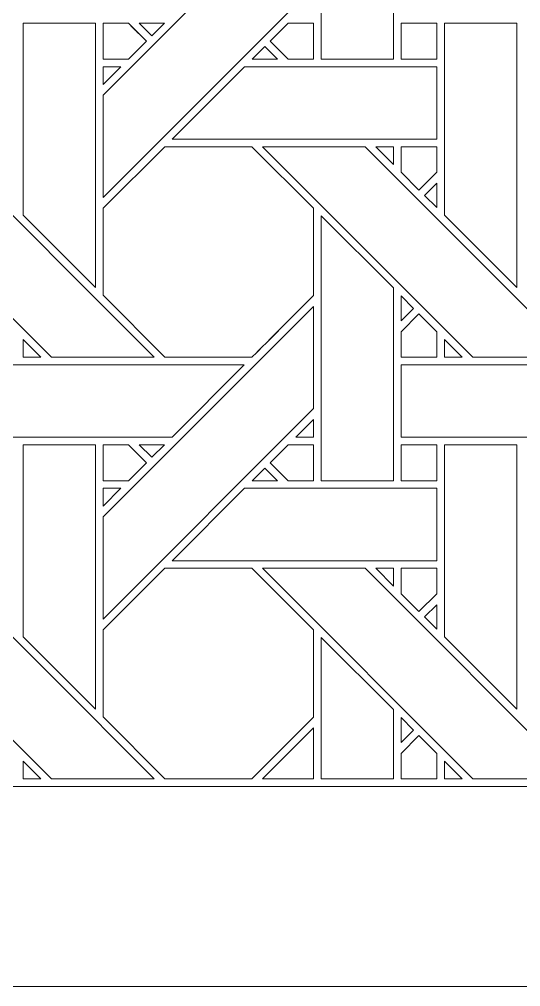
# Model space of a CAD drawing. Header units: inches. Extents: x 3.4 to 21.4, y 4.6 to 13.6.
# Drawn here: x 16.701 to 17.83, y 4.595 to 6.771 of the extents above; entities that cross this region are included whole.
import ezdxf

# ---------------------------------------------------------------- set-up
doc = ezdxf.new("R2010")
doc.units = ezdxf.units.IN
doc.header["$MEASUREMENT"] = 0
doc.layers.add('Design', color=7, linetype='Continuous', lineweight=0)

msp = doc.modelspace()

# ---------------------------------------------------------------- linework, layer by layer
at = {"layer": 'Design'}
for points, knots in [([(3.3829, 13.5948), (3.3829, 13.5948), (3.3829, 4.5948), (3.3829, 4.5948), (3.3829, 4.5948), (21.3829, 4.5948), (21.3829, 4.5948), (21.3829, 4.5948), (21.3829, 13.5948), (21.3829, 13.5948), (21.3829, 13.5948), (3.3829, 13.5948), (3.3829, 13.5948)], [0, 0, 0, 0, 1, 1, 1, 2, 2, 2, 3, 3, 3, 4, 4, 4, 4]), ([(3.8379, 13.1448), (3.8379, 13.1448), (3.8379, 5.0448), (3.8379, 5.0448), (3.8379, 5.0448), (20.9329, 5.0448), (20.9329, 5.0448), (20.9329, 5.0448), (20.9329, 13.1448), (20.9329, 13.1448), (20.9329, 13.1448), (3.8379, 13.1448), (3.8379, 13.1448)], [0, 0, 0, 0, 1, 1, 1, 2, 2, 2, 3, 3, 3, 4, 4, 4, 4]), ([(17.5432, 7.1157), (17.5432, 7.1157), (17.5432, 6.682), (17.5432, 6.682), (17.5432, 6.682), (17.3805, 6.682), (17.3805, 6.682), (17.3805, 6.682), (17.3805, 7.2778), (17.3805, 7.2778), (17.3805, 7.2778), (17.5432, 7.1157), (17.5432, 7.1157)], [0, 0, 0, 0, 1, 1, 1, 2, 2, 2, 3, 3, 3, 4, 4, 4, 4]), ([(16.8897, 6.6007), (16.8897, 6.6007), (17.3633, 7.0743), (17.3633, 7.0743), (17.3633, 7.0743), (17.3633, 6.8442), (17.3633, 6.8442), (17.3633, 6.8442), (16.8897, 6.3706), (16.8897, 6.3706), (16.8897, 6.3706), (16.8897, 6.6007), (16.8897, 6.6007)], [0, 0, 0, 0, 1, 1, 1, 2, 2, 2, 3, 3, 3, 4, 4, 4, 4]), ([(16.8725, 6.7628), (16.8725, 6.7628), (16.8725, 6.1677), (16.8725, 6.1677), (16.8725, 6.1677), (16.7096, 6.3306), (16.7096, 6.3306), (16.7096, 6.3306), (16.7096, 6.7628), (16.7096, 6.7628), (16.7096, 6.7628), (16.8725, 6.7628), (16.8725, 6.7628)], [0, 0, 0, 0, 1, 1, 1, 2, 2, 2, 3, 3, 3, 4, 4, 4, 4]), ([(16.9468, 6.7627), (16.9519, 6.7576), (16.9827, 6.7268), (16.9871, 6.7224), (16.9871, 6.7224), (16.9467, 6.682), (16.9467, 6.682), (16.9467, 6.682), (16.8897, 6.682), (16.8897, 6.682), (16.8897, 6.682), (16.8897, 6.7627), (16.8897, 6.7627), (16.8897, 6.7627), (16.9468, 6.7627), (16.9468, 6.7627)], [0, 0, 0, 0, 1, 1, 1, 2, 2, 2, 3, 3, 3, 4, 4, 4, 5, 5, 5, 5]), ([(16.8897, 6.682), (16.8897, 6.682), (16.8897, 6.7627), (16.8897, 6.7627), (16.8897, 6.7627), (16.9468, 6.7627), (16.9468, 6.7627), (16.9521, 6.7575), (16.9829, 6.7266), (16.9871, 6.7224), (16.9871, 6.7224), (16.9467, 6.682), (16.9467, 6.682), (16.9467, 6.682), (16.8897, 6.682), (16.8897, 6.682)], [0, 0, 0, 0, 1, 1, 1, 2, 2, 2, 3, 3, 3, 4, 4, 4, 5, 5, 5, 5]), ([(16.9711, 6.7628), (16.9711, 6.7628), (17.0276, 6.7628), (17.0276, 6.7628), (17.0276, 6.7628), (16.9993, 6.7346), (16.9993, 6.7346), (16.9993, 6.7346), (16.9711, 6.7628), (16.9711, 6.7628)], [0, 0, 0, 0, 1, 1, 1, 2, 2, 2, 3, 3, 3, 3]), ([(17.3634, 6.7628), (17.3634, 6.7628), (17.3634, 6.682), (17.3634, 6.682), (17.3634, 6.682), (17.3063, 6.682), (17.3063, 6.682), (17.3063, 6.682), (17.2659, 6.7223), (17.2659, 6.7223), (17.2659, 6.7223), (17.3063, 6.7628), (17.3063, 6.7628), (17.3063, 6.7628), (17.3634, 6.7628), (17.3634, 6.7628)], [0, 0, 0, 0, 1, 1, 1, 2, 2, 2, 3, 3, 3, 4, 4, 4, 5, 5, 5, 5]), ([(17.2659, 6.7223), (17.2659, 6.7223), (17.3063, 6.7628), (17.3063, 6.7628), (17.3063, 6.7628), (17.3634, 6.7628), (17.3634, 6.7628), (17.3634, 6.7628), (17.3634, 6.682), (17.3634, 6.682), (17.3634, 6.682), (17.3063, 6.682), (17.3063, 6.682), (17.3063, 6.682), (17.2659, 6.7223), (17.2659, 6.7223)], [0, 0, 0, 0, 1, 1, 1, 2, 2, 2, 3, 3, 3, 4, 4, 4, 5, 5, 5, 5]), ([(17.6408, 6.682), (17.6408, 6.682), (17.5606, 6.682), (17.5606, 6.682), (17.5606, 6.682), (17.5606, 6.7627), (17.5606, 6.7627), (17.5606, 6.7627), (17.6408, 6.7627), (17.6408, 6.7627), (17.6408, 6.7627), (17.6408, 6.682), (17.6408, 6.682)], [0, 0, 0, 0, 1, 1, 1, 2, 2, 2, 3, 3, 3, 4, 4, 4, 4]), ([(17.5606, 6.682), (17.5606, 6.682), (17.5606, 6.7627), (17.5606, 6.7627), (17.5606, 6.7627), (17.6408, 6.7627), (17.6408, 6.7627), (17.6408, 6.7627), (17.6408, 6.682), (17.6408, 6.682), (17.6408, 6.682), (17.5606, 6.682), (17.5606, 6.682)], [0, 0, 0, 0, 1, 1, 1, 2, 2, 2, 3, 3, 3, 4, 4, 4, 4]), ([(17.8213, 6.7628), (17.8213, 6.7628), (17.8213, 6.1677), (17.8213, 6.1677), (17.8213, 6.1677), (17.6583, 6.3306), (17.6583, 6.3306), (17.6583, 6.3306), (17.6583, 6.7628), (17.6583, 6.7628), (17.6583, 6.7628), (17.8213, 6.7628), (17.8213, 6.7628)], [0, 0, 0, 0, 1, 1, 1, 2, 2, 2, 3, 3, 3, 4, 4, 4, 4]), ([(17.282, 6.682), (17.282, 6.682), (17.2255, 6.682), (17.2255, 6.682), (17.2255, 6.682), (17.2538, 6.7102), (17.2538, 6.7102), (17.2538, 6.7102), (17.282, 6.682), (17.282, 6.682)], [0, 0, 0, 0, 1, 1, 1, 2, 2, 2, 3, 3, 3, 3]), ([(16.9295, 6.6649), (16.9295, 6.6649), (16.8897, 6.625), (16.8897, 6.625), (16.8897, 6.625), (16.8897, 6.6649), (16.8897, 6.6649), (16.8897, 6.6649), (16.9295, 6.6649), (16.9295, 6.6649)], [0, 0, 0, 0, 1, 1, 1, 2, 2, 2, 3, 3, 3, 3]), ([(17.0455, 6.502), (17.0455, 6.502), (17.2084, 6.6648), (17.2084, 6.6648), (17.2084, 6.6648), (17.6408, 6.6648), (17.6408, 6.6648), (17.6408, 6.6648), (17.6408, 6.502), (17.6408, 6.502), (17.6408, 6.502), (17.0455, 6.502), (17.0455, 6.502)], [0, 0, 0, 0, 1, 1, 1, 2, 2, 2, 3, 3, 3, 4, 4, 4, 4]), ([(16.3001, 6.4849), (16.3001, 6.4849), (16.531, 6.4849), (16.531, 6.4849), (16.531, 6.4849), (17.0047, 6.0113), (17.0047, 6.0113), (17.0047, 6.0113), (16.7737, 6.0113), (16.7737, 6.0113), (16.7737, 6.0113), (16.3001, 6.4849), (16.3001, 6.4849)], [0, 0, 0, 0, 1, 1, 1, 2, 2, 2, 3, 3, 3, 4, 4, 4, 4]), ([(17.0284, 6.4849), (17.0284, 6.4849), (17.2246, 6.4849), (17.2246, 6.4849), (17.2246, 6.4849), (17.3634, 6.3462), (17.3634, 6.3462), (17.3634, 6.3462), (17.3634, 6.1499), (17.3634, 6.1499), (17.3456, 6.132), (17.2336, 6.0203), (17.2247, 6.0113), (17.2247, 6.0113), (17.0289, 6.0113), (17.0289, 6.0113), (17.0289, 6.0113), (16.8897, 6.1505), (16.8897, 6.1505), (16.8897, 6.1505), (16.8897, 6.3462), (16.8897, 6.3462), (16.8897, 6.3462), (17.0284, 6.4849), (17.0284, 6.4849)], [0, 0, 0, 0, 1, 1, 1, 2, 2, 2, 3, 3, 3, 4, 4, 4, 5, 5, 5, 6, 6, 6, 7, 7, 7, 8, 8, 8, 8]), ([(17.0289, 6.0113), (17.0289, 6.0113), (16.8897, 6.1505), (16.8897, 6.1505), (16.8897, 6.1505), (16.8897, 6.3462), (16.8897, 6.3462), (16.8897, 6.3462), (17.0284, 6.4849), (17.0284, 6.4849), (17.0284, 6.4849), (17.2246, 6.4849), (17.2246, 6.4849), (17.2246, 6.4849), (17.3634, 6.3462), (17.3634, 6.3462), (17.3634, 6.3462), (17.3634, 6.1499), (17.3634, 6.1499), (17.3455, 6.1319), (17.2336, 6.0202), (17.2247, 6.0113), (17.2247, 6.0113), (17.0289, 6.0113), (17.0289, 6.0113)], [0, 0, 0, 0, 1, 1, 1, 2, 2, 2, 3, 3, 3, 4, 4, 4, 5, 5, 5, 6, 6, 6, 7, 7, 7, 8, 8, 8, 8]), ([(17.2488, 6.4849), (17.2488, 6.4849), (17.4798, 6.4849), (17.4798, 6.4849), (17.4798, 6.4849), (17.9534, 6.0113), (17.9534, 6.0113), (17.9534, 6.0113), (17.7224, 6.0113), (17.7224, 6.0113), (17.7224, 6.0113), (17.2488, 6.4849), (17.2488, 6.4849)], [0, 0, 0, 0, 1, 1, 1, 2, 2, 2, 3, 3, 3, 4, 4, 4, 4]), ([(17.5433, 6.4849), (17.5433, 6.4849), (17.5433, 6.4451), (17.5433, 6.4451), (17.5433, 6.4451), (17.5039, 6.4849), (17.5039, 6.4849), (17.5039, 6.4849), (17.5433, 6.4849), (17.5433, 6.4849)], [0, 0, 0, 0, 1, 1, 1, 2, 2, 2, 3, 3, 3, 3]), ([(17.6408, 6.4849), (17.6408, 6.4849), (17.6408, 6.4273), (17.6408, 6.4273), (17.6408, 6.4273), (17.6009, 6.3873), (17.6009, 6.3873), (17.6009, 6.3873), (17.5606, 6.4277), (17.5606, 6.4277), (17.5606, 6.4277), (17.5606, 6.4849), (17.5606, 6.4849), (17.5606, 6.4849), (17.6408, 6.4849), (17.6408, 6.4849)], [0, 0, 0, 0, 1, 1, 1, 2, 2, 2, 3, 3, 3, 4, 4, 4, 5, 5, 5, 5]), ([(17.6009, 6.3873), (17.6009, 6.3873), (17.5606, 6.4277), (17.5606, 6.4277), (17.5606, 6.4277), (17.5606, 6.4849), (17.5606, 6.4849), (17.5606, 6.4849), (17.6408, 6.4849), (17.6408, 6.4849), (17.6408, 6.4849), (17.6408, 6.4273), (17.6408, 6.4273), (17.6408, 6.4273), (17.6009, 6.3873), (17.6009, 6.3873)], [0, 0, 0, 0, 1, 1, 1, 2, 2, 2, 3, 3, 3, 4, 4, 4, 5, 5, 5, 5]), ([(17.6408, 6.4031), (17.6408, 6.4031), (17.6408, 6.3479), (17.6408, 6.3479), (17.6408, 6.3479), (17.613, 6.3753), (17.613, 6.3753), (17.613, 6.3753), (17.6408, 6.4031), (17.6408, 6.4031)], [0, 0, 0, 0, 1, 1, 1, 2, 2, 2, 3, 3, 3, 3]), ([(17.5432, 6.1669), (17.5432, 6.1669), (17.5432, 5.7333), (17.5432, 5.7333), (17.5432, 5.7333), (17.3805, 5.7333), (17.3805, 5.7333), (17.3805, 5.7333), (17.3805, 6.3291), (17.3805, 6.3291), (17.3805, 6.3291), (17.5432, 6.1669), (17.5432, 6.1669)], [0, 0, 0, 0, 1, 1, 1, 2, 2, 2, 3, 3, 3, 4, 4, 4, 4]), ([(17.5605, 6.0927), (17.5605, 6.0927), (17.5605, 6.1495), (17.5605, 6.1495), (17.5605, 6.1495), (17.5887, 6.1209), (17.5887, 6.1209), (17.5887, 6.1209), (17.5605, 6.0927), (17.5605, 6.0927)], [0, 0, 0, 0, 1, 1, 1, 2, 2, 2, 3, 3, 3, 3]), ([(16.8897, 5.6519), (16.8897, 5.6519), (17.3633, 6.1255), (17.3633, 6.1255), (17.3633, 6.1255), (17.3633, 5.8955), (17.3633, 5.8955), (17.3633, 5.8955), (16.8897, 5.4218), (16.8897, 5.4218), (16.8897, 5.4218), (16.8897, 5.6519), (16.8897, 5.6519)], [0, 0, 0, 0, 1, 1, 1, 2, 2, 2, 3, 3, 3, 4, 4, 4, 4]), ([(17.5606, 6.011), (17.5606, 6.011), (17.5606, 6.0683), (17.5606, 6.0683), (17.5606, 6.0683), (17.6009, 6.1086), (17.6009, 6.1086), (17.6009, 6.1086), (17.6412, 6.0683), (17.6412, 6.0683), (17.6412, 6.0683), (17.6412, 6.011), (17.6412, 6.011), (17.6412, 6.011), (17.5606, 6.011), (17.5606, 6.011)], [0, 0, 0, 0, 1, 1, 1, 2, 2, 2, 3, 3, 3, 4, 4, 4, 5, 5, 5, 5]), ([(17.5606, 6.0683), (17.5606, 6.0683), (17.6009, 6.1086), (17.6009, 6.1086), (17.6009, 6.1086), (17.6412, 6.0683), (17.6412, 6.0683), (17.6412, 6.0683), (17.6412, 6.011), (17.6412, 6.011), (17.6412, 6.011), (17.5606, 6.011), (17.5606, 6.011), (17.5606, 6.011), (17.5606, 6.0683), (17.5606, 6.0683)], [0, 0, 0, 0, 1, 1, 1, 2, 2, 2, 3, 3, 3, 4, 4, 4, 5, 5, 5, 5]), ([(16.7495, 6.0112), (16.7495, 6.0112), (16.7097, 6.0112), (16.7097, 6.0112), (16.7097, 6.0112), (16.7097, 6.051), (16.7097, 6.051), (16.7097, 6.051), (16.7495, 6.0112), (16.7495, 6.0112)], [0, 0, 0, 0, 1, 1, 1, 2, 2, 2, 3, 3, 3, 3]), ([(17.6982, 6.0112), (17.6982, 6.0112), (17.6585, 6.0112), (17.6585, 6.0112), (17.6585, 6.0112), (17.6585, 6.051), (17.6585, 6.051), (17.6585, 6.051), (17.6982, 6.0112), (17.6982, 6.0112)], [0, 0, 0, 0, 1, 1, 1, 2, 2, 2, 3, 3, 3, 3]), ([(16.6118, 5.8313), (16.6118, 5.8313), (16.6118, 5.994), (16.6118, 5.994), (16.6118, 5.994), (17.2075, 5.994), (17.2075, 5.994), (17.2075, 5.994), (17.0448, 5.8313), (17.0448, 5.8313), (17.0448, 5.8313), (16.6118, 5.8313), (16.6118, 5.8313)], [0, 0, 0, 0, 1, 1, 1, 2, 2, 2, 3, 3, 3, 4, 4, 4, 4]), ([(17.5605, 5.8313), (17.5605, 5.8313), (17.5605, 5.994), (17.5605, 5.994), (17.5605, 5.994), (18.1563, 5.994), (18.1563, 5.994), (18.1563, 5.994), (17.9935, 5.8313), (17.9935, 5.8313), (17.9935, 5.8313), (17.5605, 5.8313), (17.5605, 5.8313)], [0, 0, 0, 0, 1, 1, 1, 2, 2, 2, 3, 3, 3, 4, 4, 4, 4]), ([(17.3236, 5.8313), (17.3236, 5.8313), (17.3634, 5.8711), (17.3634, 5.8711), (17.3634, 5.8711), (17.3634, 5.8313), (17.3634, 5.8313), (17.3634, 5.8313), (17.3236, 5.8313), (17.3236, 5.8313)], [0, 0, 0, 0, 1, 1, 1, 2, 2, 2, 3, 3, 3, 3]), ([(16.8725, 5.814), (16.8725, 5.814), (16.8725, 5.2189), (16.8725, 5.2189), (16.8725, 5.2189), (16.7096, 5.3818), (16.7096, 5.3818), (16.7096, 5.3818), (16.7096, 5.814), (16.7096, 5.814), (16.7096, 5.814), (16.8725, 5.814), (16.8725, 5.814)], [0, 0, 0, 0, 1, 1, 1, 2, 2, 2, 3, 3, 3, 4, 4, 4, 4]), ([(16.9468, 5.814), (16.9519, 5.8089), (16.9827, 5.7781), (16.9871, 5.7737), (16.9871, 5.7737), (16.9467, 5.7332), (16.9467, 5.7332), (16.9467, 5.7332), (16.8897, 5.7332), (16.8897, 5.7332), (16.8897, 5.7332), (16.8897, 5.814), (16.8897, 5.814), (16.8897, 5.814), (16.9468, 5.814), (16.9468, 5.814)], [0, 0, 0, 0, 1, 1, 1, 2, 2, 2, 3, 3, 3, 4, 4, 4, 5, 5, 5, 5]), ([(16.8897, 5.7332), (16.8897, 5.7332), (16.8897, 5.814), (16.8897, 5.814), (16.8897, 5.814), (16.9468, 5.814), (16.9468, 5.814), (16.9521, 5.8087), (16.9829, 5.7779), (16.9871, 5.7737), (16.9871, 5.7737), (16.9467, 5.7332), (16.9467, 5.7332), (16.9467, 5.7332), (16.8897, 5.7332), (16.8897, 5.7332)], [0, 0, 0, 0, 1, 1, 1, 2, 2, 2, 3, 3, 3, 4, 4, 4, 5, 5, 5, 5]), ([(16.9711, 5.814), (16.9711, 5.814), (17.0276, 5.814), (17.0276, 5.814), (17.0276, 5.814), (16.9993, 5.7859), (16.9993, 5.7859), (16.9993, 5.7859), (16.9711, 5.814), (16.9711, 5.814)], [0, 0, 0, 0, 1, 1, 1, 2, 2, 2, 3, 3, 3, 3]), ([(17.3634, 5.814), (17.3634, 5.814), (17.3634, 5.7332), (17.3634, 5.7332), (17.3634, 5.7332), (17.3063, 5.7332), (17.3063, 5.7332), (17.3063, 5.7332), (17.2659, 5.7736), (17.2659, 5.7736), (17.2659, 5.7736), (17.3063, 5.814), (17.3063, 5.814), (17.3063, 5.814), (17.3634, 5.814), (17.3634, 5.814)], [0, 0, 0, 0, 1, 1, 1, 2, 2, 2, 3, 3, 3, 4, 4, 4, 5, 5, 5, 5]), ([(17.2659, 5.7736), (17.2659, 5.7736), (17.3063, 5.814), (17.3063, 5.814), (17.3063, 5.814), (17.3634, 5.814), (17.3634, 5.814), (17.3634, 5.814), (17.3634, 5.7332), (17.3634, 5.7332), (17.3634, 5.7332), (17.3063, 5.7332), (17.3063, 5.7332), (17.3063, 5.7332), (17.2659, 5.7736), (17.2659, 5.7736)], [0, 0, 0, 0, 1, 1, 1, 2, 2, 2, 3, 3, 3, 4, 4, 4, 5, 5, 5, 5]), ([(17.6408, 5.814), (17.6408, 5.814), (17.6408, 5.7332), (17.6408, 5.7332), (17.6408, 5.7332), (17.5606, 5.7332), (17.5606, 5.7332), (17.5606, 5.7332), (17.5606, 5.814), (17.5606, 5.814), (17.5606, 5.814), (17.6408, 5.814), (17.6408, 5.814)], [0, 0, 0, 0, 1, 1, 1, 2, 2, 2, 3, 3, 3, 4, 4, 4, 4]), ([(17.6408, 5.814), (17.6408, 5.814), (17.6408, 5.7332), (17.6408, 5.7332), (17.6408, 5.7332), (17.5606, 5.7332), (17.5606, 5.7332), (17.5606, 5.7332), (17.5606, 5.814), (17.5606, 5.814), (17.5606, 5.814), (17.6408, 5.814), (17.6408, 5.814)], [0, 0, 0, 0, 1, 1, 1, 2, 2, 2, 3, 3, 3, 4, 4, 4, 4]), ([(17.8213, 5.814), (17.8213, 5.814), (17.8213, 5.2189), (17.8213, 5.2189), (17.8213, 5.2189), (17.6583, 5.3818), (17.6583, 5.3818), (17.6583, 5.3818), (17.6583, 5.814), (17.6583, 5.814), (17.6583, 5.814), (17.8213, 5.814), (17.8213, 5.814)], [0, 0, 0, 0, 1, 1, 1, 2, 2, 2, 3, 3, 3, 4, 4, 4, 4]), ([(17.282, 5.7333), (17.282, 5.7333), (17.2255, 5.7333), (17.2255, 5.7333), (17.2255, 5.7333), (17.2538, 5.7615), (17.2538, 5.7615), (17.2538, 5.7615), (17.282, 5.7333), (17.282, 5.7333)], [0, 0, 0, 0, 1, 1, 1, 2, 2, 2, 3, 3, 3, 3]), ([(16.9295, 5.7161), (16.9295, 5.7161), (16.8897, 5.6763), (16.8897, 5.6763), (16.8897, 5.6763), (16.8897, 5.7161), (16.8897, 5.7161), (16.8897, 5.7161), (16.9295, 5.7161), (16.9295, 5.7161)], [0, 0, 0, 0, 1, 1, 1, 2, 2, 2, 3, 3, 3, 3]), ([(17.2084, 5.7161), (17.2084, 5.7161), (17.6408, 5.7161), (17.6408, 5.7161), (17.6408, 5.7161), (17.6408, 5.5533), (17.6408, 5.5533), (17.6408, 5.5533), (17.0455, 5.5533), (17.0455, 5.5533), (17.0455, 5.5533), (17.2084, 5.7161), (17.2084, 5.7161)], [0, 0, 0, 0, 1, 1, 1, 2, 2, 2, 3, 3, 3, 4, 4, 4, 4]), ([(16.3001, 5.5362), (16.3001, 5.5362), (16.531, 5.5362), (16.531, 5.5362), (16.531, 5.5362), (17.0047, 5.0625), (17.0047, 5.0625), (17.0047, 5.0625), (16.7736, 5.0625), (16.7736, 5.0625), (16.7736, 5.0625), (16.3001, 5.5362), (16.3001, 5.5362)], [0, 0, 0, 0, 1, 1, 1, 2, 2, 2, 3, 3, 3, 4, 4, 4, 4]), ([(17.0284, 5.5361), (17.0284, 5.5361), (17.2246, 5.5361), (17.2246, 5.5361), (17.2246, 5.5361), (17.3634, 5.3974), (17.3634, 5.3974), (17.3634, 5.3974), (17.3634, 5.2012), (17.3634, 5.2012), (17.3456, 5.1833), (17.2336, 5.0715), (17.2247, 5.0625), (17.2247, 5.0625), (17.0289, 5.0625), (17.0289, 5.0625), (17.0289, 5.0625), (16.8897, 5.2018), (16.8897, 5.2018), (16.8897, 5.2018), (16.8897, 5.3974), (16.8897, 5.3974), (16.8897, 5.3974), (17.0284, 5.5361), (17.0284, 5.5361)], [0, 0, 0, 0, 1, 1, 1, 2, 2, 2, 3, 3, 3, 4, 4, 4, 5, 5, 5, 6, 6, 6, 7, 7, 7, 8, 8, 8, 8]), ([(17.2247, 5.0625), (17.2247, 5.0625), (17.0289, 5.0625), (17.0289, 5.0625), (17.0289, 5.0625), (16.8897, 5.2018), (16.8897, 5.2018), (16.8897, 5.2018), (16.8897, 5.3974), (16.8897, 5.3974), (16.8897, 5.3974), (17.0284, 5.5361), (17.0284, 5.5361), (17.0284, 5.5361), (17.2246, 5.5361), (17.2246, 5.5361), (17.2246, 5.5361), (17.3634, 5.3974), (17.3634, 5.3974), (17.3634, 5.3974), (17.3634, 5.2012), (17.3634, 5.2012), (17.3455, 5.1832), (17.2336, 5.0715), (17.2247, 5.0625)], [0, 0, 0, 0, 1, 1, 1, 2, 2, 2, 3, 3, 3, 4, 4, 4, 5, 5, 5, 6, 6, 6, 7, 7, 7, 8, 8, 8, 8]), ([(17.2488, 5.5362), (17.2488, 5.5362), (17.4798, 5.5362), (17.4798, 5.5362), (17.4798, 5.5362), (17.9534, 5.0625), (17.9534, 5.0625), (17.9534, 5.0625), (17.7224, 5.0625), (17.7224, 5.0625), (17.7224, 5.0625), (17.2488, 5.5362), (17.2488, 5.5362)], [0, 0, 0, 0, 1, 1, 1, 2, 2, 2, 3, 3, 3, 4, 4, 4, 4]), ([(17.5433, 5.5362), (17.5433, 5.5362), (17.5433, 5.4963), (17.5433, 5.4963), (17.5433, 5.4963), (17.5039, 5.5362), (17.5039, 5.5362), (17.5039, 5.5362), (17.5433, 5.5362), (17.5433, 5.5362)], [0, 0, 0, 0, 1, 1, 1, 2, 2, 2, 3, 3, 3, 3]), ([(17.6408, 5.5361), (17.6408, 5.5361), (17.6408, 5.4786), (17.6408, 5.4786), (17.6408, 5.4786), (17.6009, 5.4386), (17.6009, 5.4386), (17.6009, 5.4386), (17.5606, 5.4789), (17.5606, 5.4789), (17.5606, 5.4789), (17.5606, 5.5361), (17.5606, 5.5361), (17.5606, 5.5361), (17.6408, 5.5361), (17.6408, 5.5361)], [0, 0, 0, 0, 1, 1, 1, 2, 2, 2, 3, 3, 3, 4, 4, 4, 5, 5, 5, 5]), ([(17.6009, 5.4386), (17.6009, 5.4386), (17.5606, 5.4789), (17.5606, 5.4789), (17.5606, 5.4789), (17.5606, 5.5361), (17.5606, 5.5361), (17.5606, 5.5361), (17.6408, 5.5361), (17.6408, 5.5361), (17.6408, 5.5361), (17.6408, 5.4786), (17.6408, 5.4786), (17.6408, 5.4786), (17.6009, 5.4386), (17.6009, 5.4386)], [0, 0, 0, 0, 1, 1, 1, 2, 2, 2, 3, 3, 3, 4, 4, 4, 5, 5, 5, 5]), ([(17.6408, 5.4543), (17.6408, 5.4543), (17.6408, 5.3992), (17.6408, 5.3992), (17.6408, 5.3992), (17.613, 5.4266), (17.613, 5.4266), (17.613, 5.4266), (17.6408, 5.4543), (17.6408, 5.4543)], [0, 0, 0, 0, 1, 1, 1, 2, 2, 2, 3, 3, 3, 3]), ([(17.3805, 5.0624), (17.3805, 5.0624), (17.3805, 5.3804), (17.3805, 5.3804), (17.3805, 5.3804), (17.5432, 5.2182), (17.5432, 5.2182), (17.5432, 5.2182), (17.5432, 5.0624), (17.5432, 5.0624), (17.5432, 5.0624), (17.3805, 5.0624), (17.3805, 5.0624)], [0, 0, 0, 0, 1, 1, 1, 2, 2, 2, 3, 3, 3, 4, 4, 4, 4]), ([(17.5887, 5.1721), (17.5887, 5.1721), (17.5605, 5.144), (17.5605, 5.144), (17.5605, 5.144), (17.5605, 5.2007), (17.5605, 5.2007), (17.5605, 5.2007), (17.5887, 5.1721), (17.5887, 5.1721)], [0, 0, 0, 0, 1, 1, 1, 2, 2, 2, 3, 3, 3, 3]), ([(17.3633, 5.1768), (17.3633, 5.1768), (17.3633, 5.0624), (17.3633, 5.0624), (17.3633, 5.0624), (17.2489, 5.0624), (17.2489, 5.0624), (17.2489, 5.0624), (17.3633, 5.1768), (17.3633, 5.1768)], [0, 0, 0, 0, 1, 1, 1, 2, 2, 2, 3, 3, 3, 3]), ([(17.5606, 5.0624), (17.5606, 5.0624), (17.5606, 5.1196), (17.5606, 5.1196), (17.5606, 5.1196), (17.6009, 5.1599), (17.6009, 5.1599), (17.6009, 5.1599), (17.6412, 5.1196), (17.6412, 5.1196), (17.6412, 5.1196), (17.6412, 5.0624), (17.6412, 5.0624), (17.6412, 5.0624), (17.5606, 5.0624), (17.5606, 5.0624)], [0, 0, 0, 0, 1, 1, 1, 2, 2, 2, 3, 3, 3, 4, 4, 4, 5, 5, 5, 5]), ([(17.5606, 5.0624), (17.5606, 5.0624), (17.5606, 5.1196), (17.5606, 5.1196), (17.5606, 5.1196), (17.6009, 5.1599), (17.6009, 5.1599), (17.6009, 5.1599), (17.6412, 5.1196), (17.6412, 5.1196), (17.6412, 5.1196), (17.6412, 5.0624), (17.6412, 5.0624), (17.6412, 5.0624), (17.5606, 5.0624), (17.5606, 5.0624)], [0, 0, 0, 0, 1, 1, 1, 2, 2, 2, 3, 3, 3, 4, 4, 4, 5, 5, 5, 5]), ([(16.7494, 5.0625), (16.7494, 5.0625), (16.7097, 5.0625), (16.7097, 5.0625), (16.7097, 5.0625), (16.7097, 5.1023), (16.7097, 5.1023), (16.7097, 5.1023), (16.7494, 5.0625), (16.7494, 5.0625)], [0, 0, 0, 0, 1, 1, 1, 2, 2, 2, 3, 3, 3, 3]), ([(17.6982, 5.0625), (17.6982, 5.0625), (17.6585, 5.0625), (17.6585, 5.0625), (17.6585, 5.0625), (17.6585, 5.1023), (17.6585, 5.1023), (17.6585, 5.1023), (17.6982, 5.0625), (17.6982, 5.0625)], [0, 0, 0, 0, 1, 1, 1, 2, 2, 2, 3, 3, 3, 3])]:
    msp.add_open_spline(points, degree=3, knots=knots, dxfattribs=at)

doc.saveas('drawing.dxf')
